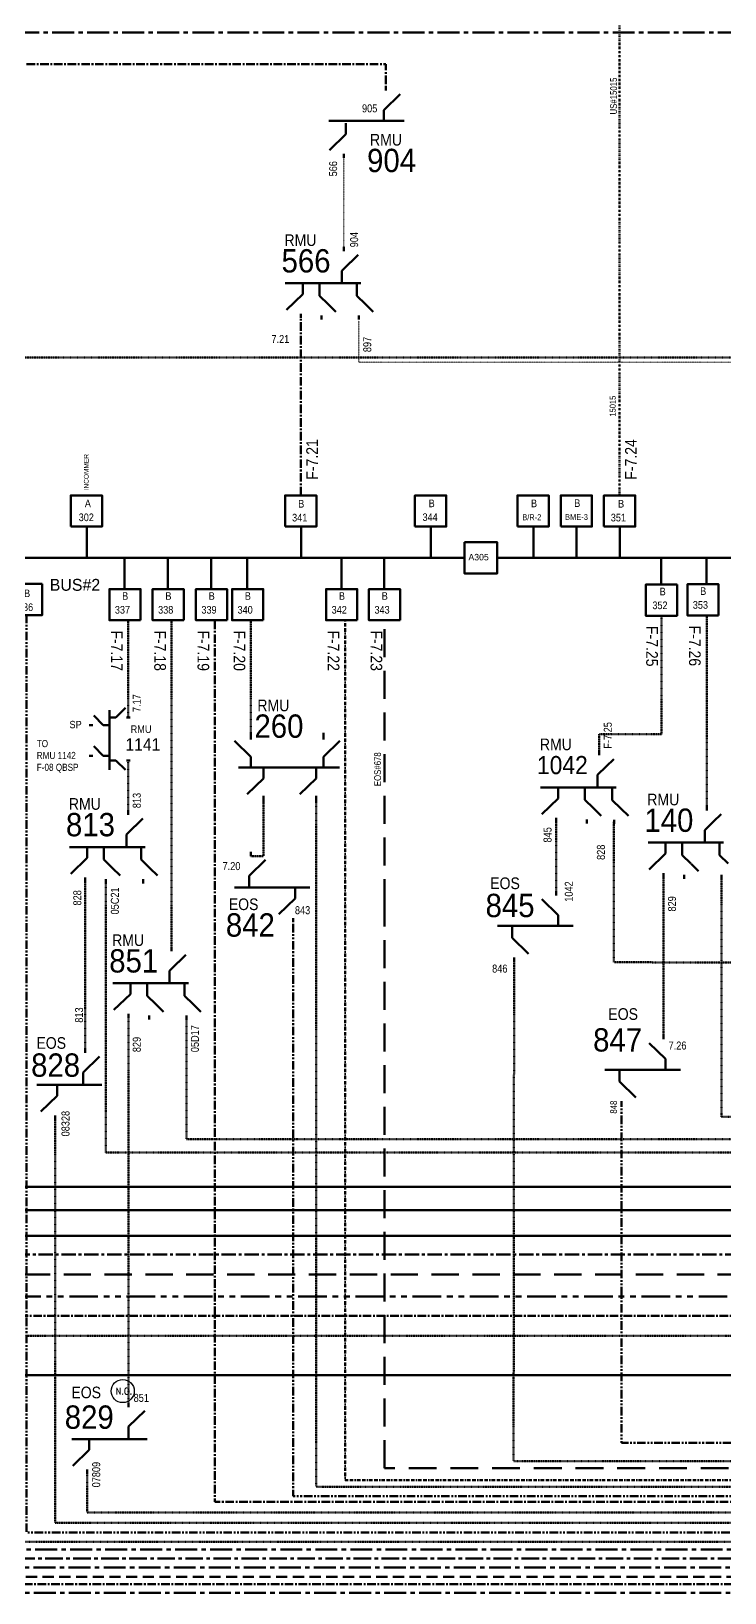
# Model space of a CAD drawing. Header units: metres. Extents: x 65984 to 144644, y -19036 to 23726.
# Drawn here: x 114646 to 114943, y 19715 to 20384 of the extents above; entities that cross this region are included whole.
import ezdxf
from ezdxf.enums import TextEntityAlignment as Align

# ---------------------------------------------------------------- set-up
doc = ezdxf.new("R2010")
doc.units = ezdxf.units.M
doc.header["$MEASUREMENT"] = 0
for name, pattern in [('( Border )', [1.75, 0.5, -0.25, 0.5, -0.25, 0, -0.25]), ('( Center )', [2, 1.25, -0.25, 0.25, -0.25]), ('( Phantom )', [2.5, 1.25, -0.25, 0.25, -0.25, 0.25, -0.25]), ('DGN Style 2', [0.023128, 0, -0.023128]), ('DGN Style 3', [0.013877, 0, -0.013877]), ('DGN Style 4', [1.6, 0.8, -0.4, 0, -0.4]), ('HIDDEN2', [2381.25, 1587.5, -793.75])]:
    doc.linetypes.add(name, pattern=pattern)
doc.layers.get('0').update_dxf_attribs({"color": 95, "lineweight": 40})
for name, color, linetype, lineweight in [('d_eos', 111, 'Continuous', 40), ('d_eos no', 121, 'Continuous', 40), ('d_switch', 95, 'Continuous', 40), ('d_ug cable', 95, 'Continuous', 40), ('d_ug main line', 95, 'Continuous', 40), ('d_ug tf', 1, 'Continuous', 40), ('FDR  1  16', 234, 'Continuous', 40), ('GRID STATION  04', 7, 'Continuous', 40), ('Level 37', 7, 'Continuous', 0), ('O H MAIN FEEDER', 4, 'Continuous', 100), ('SW N O', 114, 'Continuous', 30)]:
    doc.layers.add(name, color=color, linetype=linetype, lineweight=lineweight)
doc.styles.add('NASKHF', font='naskhf.shx', dxfattribs={"height": 8})
doc.styles.add('Style-Arial', font='arial.ttf')
doc.styles.add('Style-ENGINEERING', font='ENGINEERING.shx')
doc.styles.add('Style-msdefault', font='msdefault.shx')
doc.styles.add('Style-STANDARD', font='STANDARD.shx')

# ---------------------------------------------------------------- blocks, each defined once
blk = doc.blocks.new('*U937')
at = {"layer": 'GRID STATION  04', "color": 121, "linetype": 'Continuous', "lineweight": 70, "ltscale": 0.490058}
blk.add_line((-0.2, 21.1), (-0.2, 0), dxfattribs=at)
at = {"layer": 'GRID STATION  04', "color": 121, "linetype": 'Continuous', "lineweight": 70, "ltscale": 0.490058, "flags": 128}
blk.add_lwpolyline([(10.5, -21), (10.5, 0), (-10.5, 0), (-10.5, -21)], close=True, dxfattribs=at)
at = {"layer": 'GRID STATION  04', "color": 121, "linetype": 'Continuous', "lineweight": 70, "style": 'Style-msdefault', "width": 0.888889}
for s, p in [('B', (-1.9, -2.1)), ('343', (-6.8, -11.4))]:
    blk.add_text(s, height=5.16, dxfattribs=at).set_placement(p, align=Align.TOP_LEFT)
blk = doc.blocks.new('*U938')
at = {"layer": 'GRID STATION  04', "color": 121, "linetype": 'Continuous', "lineweight": 70, "ltscale": 0.490058}
blk.add_line((-0.2, 21.1), (-0.2, 0), dxfattribs=at)
at = {"layer": 'GRID STATION  04', "color": 121, "linetype": 'Continuous', "lineweight": 70, "ltscale": 0.490058, "flags": 128}
blk.add_lwpolyline([(10.5, -21), (10.5, 0), (-10.5, 0), (-10.5, -21)], close=True, dxfattribs=at)
at = {"layer": 'GRID STATION  04', "color": 121, "linetype": 'Continuous', "lineweight": 70, "style": 'Style-msdefault', "width": 0.888889}
for s, p in [('B', (-1.9, -2.1)), ('342', (-6.8, -11.4))]:
    blk.add_text(s, height=5.16, dxfattribs=at).set_placement(p, align=Align.TOP_LEFT)
blk = doc.blocks.new('*U939')
at = {"layer": 'GRID STATION  04', "color": 218, "linetype": 'Continuous', "lineweight": 70, "ltscale": 0.570633}
blk.add_line((-0.2, 21.1), (-0.2, 0), dxfattribs=at)
at = {"layer": 'GRID STATION  04', "color": 218, "linetype": 'Continuous', "lineweight": 70, "ltscale": 0.570633, "flags": 128}
blk.add_lwpolyline([(10.5, -21), (10.5, 0), (-10.5, 0), (-10.5, -21)], close=True, dxfattribs=at)
at = {"layer": 'GRID STATION  04', "color": 218, "linetype": 'Continuous', "lineweight": 70, "style": 'Style-msdefault', "width": 0.888889}
for s, p in [('B', (-1.9, -2.1)), ('339', (-6.8, -11.4))]:
    blk.add_text(s, height=5.16, dxfattribs=at).set_placement(p, align=Align.TOP_LEFT)
blk = doc.blocks.new('*U940')
at = {"layer": 'GRID STATION  04', "color": 1, "linetype": 'Continuous', "lineweight": 70, "ltscale": 0.570633}
blk.add_line((-0.2, 21.1), (-0.2, 0), dxfattribs=at)
at = {"layer": 'GRID STATION  04', "color": 1, "linetype": 'Continuous', "lineweight": 70, "ltscale": 0.570633, "flags": 128}
blk.add_lwpolyline([(10.5, -21), (10.5, 0), (-10.5, 0), (-10.5, -21)], close=True, dxfattribs=at)
at = {"layer": 'GRID STATION  04', "color": 1, "linetype": 'Continuous', "lineweight": 70, "style": 'Style-msdefault', "width": 0.888889}
for s, p in [('B', (-1.9, -2.1)), ('337', (-6.8, -11.4))]:
    blk.add_text(s, height=5.16, dxfattribs=at).set_placement(p, align=Align.TOP_LEFT)
blk = doc.blocks.new('*U941')
at = {"layer": 'GRID STATION  04', "color": 251, "linetype": 'Continuous', "lineweight": 70, "ltscale": 0.570633}
blk.add_line((-0.2, 21.1), (-0.2, 0), dxfattribs=at)
at = {"layer": 'GRID STATION  04', "color": 251, "linetype": 'Continuous', "lineweight": 70, "ltscale": 0.570633, "flags": 128}
blk.add_lwpolyline([(10.5, -21), (10.5, 0), (-10.5, 0), (-10.5, -21)], close=True, dxfattribs=at)
at = {"layer": 'GRID STATION  04', "color": 251, "linetype": 'Continuous', "lineweight": 70, "style": 'Style-msdefault', "width": 0.888889}
for s, p in [('B', (-1.9, -2.1)), ('340', (-6.8, -11.4))]:
    blk.add_text(s, height=5.16, dxfattribs=at).set_placement(p, align=Align.TOP_LEFT)
blk = doc.blocks.new('*U945')
at = {"layer": 'GRID STATION  04', "color": 251, "linetype": 'Continuous', "lineweight": 70, "ltscale": 0.584489, "flags": 128}
blk.add_lwpolyline([(5.08, -5.21), (5.08, 4.96), (-5.08, 4.96), (-5.08, -5.21)], close=True, dxfattribs=at)
at = {"layer": 'GRID STATION  04', "color": 251, "linetype": 'Continuous', "lineweight": 70, "style": 'Style-msdefault', "width": 0.888889}
for s, height, p in [('B', 2.49, (-0.9, 3.96)), ('353', 2.491, (-3.3, -0.55))]:
    blk.add_text(s, height=height, dxfattribs=at).set_placement(p, align=Align.TOP_LEFT)
blk = doc.blocks.new('*U946')
at = {"layer": 'GRID STATION  04', "color": 121, "linetype": 'Continuous', "lineweight": 70, "ltscale": 0.491099, "flags": 128}
blk.add_lwpolyline([(5.07, 5.07), (5.07, -5.06), (-5.06, -5.06), (-5.06, 5.07)], close=True, dxfattribs=at)
at = {"layer": 'GRID STATION  04', "color": 121, "linetype": 'Continuous', "lineweight": 70, "style": 'Style-msdefault', "width": 0.888889}
for s, height, p in [('B', 2.48, (-0.8, 3.25)), ('336', 2.482, (-2.79, -1.25))]:
    blk.add_text(s, height=height, dxfattribs=at).set_placement(p, align=Align.TOP_LEFT)
blk = doc.blocks.new('*U1368')
at = {"layer": 'GRID STATION  04', "color": 5, "linetype": 'Continuous', "lineweight": 70, "ltscale": 0.570633}
blk.add_line((-0.2, 21.1), (-0.2, 0), dxfattribs=at)
at = {"layer": 'GRID STATION  04', "color": 5, "linetype": 'Continuous', "lineweight": 70, "ltscale": 0.570633, "flags": 128}
blk.add_lwpolyline([(10.5, -21), (10.5, 0), (-10.5, 0), (-10.5, -21)], close=True, dxfattribs=at)
at = {"layer": 'GRID STATION  04', "color": 5, "linetype": 'Continuous', "lineweight": 70, "style": 'Style-msdefault', "width": 0.888889}
for s, p in [('B', (-1.9, -2.1)), ('338', (-6.8, -11.4))]:
    blk.add_text(s, height=5.16, dxfattribs=at).set_placement(p, align=Align.TOP_LEFT)
blk = doc.blocks.new('*U892')
at = {"layer": 'SW N O', "color": 3}
blk.add_circle((0, 0), 16.8, dxfattribs=at)
at = {"layer": 'SW N O', "color": 3, "style": 'Style-STANDARD'}
blk.add_text('N.O.', height=9.6, dxfattribs=at).set_placement((1.7, -0.2), align=Align.MIDDLE_CENTER)
blk = doc.blocks.new('*U3760')
at = {"layer": 'd_eos', "color": 7, "linetype": 'Continuous', "lineweight": 211, "ltscale": 0.638341}
for p, q in [((-4.66, 7.54), (-11.45, 14.54)), ((0, -24.98), (-0.01, 18.33)), ((4.64, 12.96), (11.44, 19.96)), ((-12.1, 7.53), (-14.93, 7.53)), ((-0.01, 7.54), (-4.66, 7.54)), ((-0.01, 12.96), (4.64, 12.96)), ((12.09, 12.96), (14.91, 12.96)), ((-4.66, -14.95), (-11.45, -7.95)), ((-12.1, -14.95), (-14.93, -14.95)), ((-0.01, -14.95), (-4.66, -14.95)), ((-0.01, -18.08), (4.64, -18.08)), ((4.64, -18.08), (11.44, -25.08)), ((12.09, -18.08), (14.91, -18.08))]:
    blk.add_line(p, q, dxfattribs=at)
blk = doc.blocks.new('*U3966')
at = {"layer": 'd_eos', "color": 7, "linetype": 'Continuous', "lineweight": 211, "ltscale": 0.376934}
for p, q in [((-4.7, 7.5), (-11.5, 14.5)), ((0, -25), (0, 18.3)), ((0, 13), (4.6, 13)), ((4.6, 13), (11.4, 20)), ((12.1, 13), (14.9, 13)), ((-12.1, 7.5), (-14.9, 7.5)), ((0, 7.5), (-4.7, 7.5)), ((-4.7, -14.9), (-11.5, -7.9)), ((-12.1, -14.9), (-14.9, -14.9)), ((0, -14.9), (-4.7, -14.9)), ((0, -18.1), (4.6, -18.1)), ((4.6, -18.1), (11.4, -25.1)), ((12.1, -18.1), (14.9, -18.1))]:
    blk.add_line(p, q, dxfattribs=at)

msp = doc.modelspace()

# ---------------------------------------------------------------- linework, layer by layer
at = {"color": 7, "linetype": 'HIDDEN2', "lineweight": 70, "ltscale": 0.0075}
msp.add_lwpolyline([(125393.74, 21166.91), (125393.74, 21141.79), (125160.04, 21141.79), (125160.04, 19768.09), (114797.18, 19768.09), (114797.18, 20008.56), (114797.18, 20008.56), (114797.18, 20131.51)], dxfattribs=at)
at = {"layer": 'd_eos', "color": 7, "linetype": 'Continuous', "lineweight": 211, "ltscale": 0.638341}
for p, q in [((114796.9, 20350.2), (114803.91, 20357)), ((114796.9, 20345.55), (114796.9, 20350.2)), ((114773.3, 20345.55), (114805.62, 20345.55)), ((114780.6, 20344.51), (114780.6, 20339.86)), ((114780.6, 20339.86), (114773.59, 20333.07)), ((114782.68, 20284.98), (114785.95, 20288.15)), ((114778.95, 20281.35), (114782.65, 20284.95)), ((114778.95, 20276.12), (114778.95, 20281.35)), ((114786.97, 20275.95), (114754.65, 20275.96)), ((114762.14, 20275.96), (114762.14, 20271.31)), ((114769.32, 20275.79), (114769.32, 20270.56)), ((114785.32, 20275.79), (114785.32, 20270.56)), ((114762.14, 20271.31), (114755.13, 20264.51)), ((114769.32, 20270.56), (114773.03, 20266.96)), ((114785.32, 20270.56), (114789.02, 20266.96)), ((114773.06, 20266.93), (114776.33, 20263.76)), ((114789.05, 20266.93), (114792.32, 20263.76)), ((114888.32, 20065.21), (114892.02, 20068.81)), ((114892.05, 20068.84), (114895.32, 20072.01)), ((114888.32, 20059.98), (114888.32, 20065.21)), ((114896.34, 20059.82), (114864.02, 20059.82)), ((114871.51, 20055.17), (114864.5, 20048.37)), ((114871.51, 20059.82), (114871.51, 20055.17)), ((114882.98, 20059.74), (114882.98, 20054.51)), ((114882.98, 20054.51), (114886.69, 20050.92)), ((114894.69, 20059.65), (114894.69, 20054.42)), ((114894.69, 20054.42), (114898.39, 20050.83)), ((114886.72, 20050.89), (114889.98, 20047.72)), ((114898.42, 20050.8), (114901.69, 20047.63)), ((114938.05, 20045.21), (114941.31, 20048.38)), ((114686.62, 20039.69), (114690.32, 20043.28)), ((114690.36, 20043.31), (114693.62, 20046.48)), ((114934.31, 20041.58), (114938.02, 20045.18)), ((114934.31, 20036.35), (114934.31, 20041.58)), ((114694.64, 20034.29), (114662.32, 20034.29)), ((114669.81, 20034.29), (114669.81, 20029.64)), ((114677, 20034.13), (114677, 20028.9)), ((114686.62, 20034.46), (114686.62, 20039.69)), ((114692.99, 20034.13), (114692.99, 20028.9)), ((114942.34, 20036.19), (114910.01, 20036.19)), ((114917.5, 20036.19), (114917.5, 20031.54)), ((114924.69, 20036.02), (114924.69, 20030.79)), ((114940.68, 20036.02), (114940.68, 20030.79)), ((114669.81, 20029.64), (114662.81, 20022.85)), ((114677, 20028.9), (114680.7, 20025.3)), ((114692.99, 20028.9), (114696.69, 20025.3)), ((114739.15, 20022.01), (114746.15, 20028.81)), ((114917.5, 20031.54), (114910.5, 20024.74)), ((114924.69, 20030.79), (114928.39, 20027.2)), ((114928.42, 20027.17), (114931.69, 20024)), ((114940.68, 20030.79), (114944.39, 20027.2)), ((114680.73, 20025.27), (114684, 20022.1)), ((114696.72, 20025.27), (114699.99, 20022.1)), ((114739.15, 20017.36), (114739.15, 20022.01)), ((114765.23, 20016.92), (114732.91, 20016.92)), ((114758.86, 20016.92), (114758.86, 20012.27)), ((114758.86, 20012.27), (114751.85, 20005.47)), ((114871.55, 20005.12), (114864.55, 20011.92)), ((114877.93, 20000.48), (114845.61, 20000.47)), ((114851.85, 20000.03), (114851.85, 19995.38)), ((114871.55, 20000.47), (114871.55, 20005.12)), ((114851.85, 19995.38), (114858.85, 19988.58)), ((114708.88, 19984.92), (114712.15, 19988.09)), ((114705.15, 19981.29), (114708.85, 19984.89)), ((114705.15, 19976.06), (114705.15, 19981.29)), ((114713.17, 19975.9), (114680.85, 19975.9)), ((114688.34, 19975.9), (114688.34, 19971.25)), ((114695.52, 19975.73), (114695.52, 19970.5)), ((114711.52, 19975.73), (114711.52, 19970.5)), ((114688.34, 19971.25), (114681.33, 19964.45)), ((114695.52, 19970.5), (114699.23, 19966.91)), ((114699.26, 19966.88), (114702.52, 19963.71)), ((114711.52, 19970.5), (114715.22, 19966.91)), ((114715.25, 19966.88), (114718.52, 19963.7)), ((114917.5, 19943.49), (114910.5, 19950.28)), ((114668.16, 19937.71), (114675.16, 19944.5)), ((114917.5, 19938.84), (114917.5, 19943.49)), ((114668.16, 19932.48), (114668.16, 19937.71)), ((114923.88, 19938.84), (114891.55, 19938.84)), ((114897.8, 19938.4), (114897.8, 19933.75)), ((114897.8, 19933.75), (114904.8, 19926.95)), ((114676.19, 19932.31), (114648.26, 19932.31)), ((114656.93, 19927.66), (114649.93, 19920.87)), ((114656.93, 19932.31), (114656.93, 19927.66)), ((114687.51, 19785.89), (114694.51, 19792.69)), ((114687.51, 19780.66), (114687.51, 19785.89)), ((114695.54, 19780.5), (114663.21, 19780.5)), ((114670.7, 19780.5), (114670.7, 19775.85)), ((114670.7, 19775.85), (114663.7, 19769.05))]:
    msp.add_line(p, q, dxfattribs=at)
at = {"layer": 'd_eos', "color": 7, "linetype": 'Continuous', "lineweight": 211, "ltscale": 0.479736}
for p, q in [((114797.73, 20358.61), (114797.73, 20360.38)), ((114779.77, 20331.45), (114779.77, 20329.68)), ((114779.77, 20289.76), (114779.77, 20291.53)), ((114761.31, 20262.9), (114761.31, 20261.12)), ((114770.15, 20262.15), (114770.15, 20260.38)), ((114786.14, 20262.15), (114786.14, 20260.38)), ((114889.14, 20073.62), (114889.14, 20075.39)), ((114687.44, 20048.1), (114687.44, 20049.87)), ((114870.68, 20046.76), (114870.68, 20044.99)), ((114935.14, 20049.99), (114935.14, 20051.76)), ((114883.8, 20046.1), (114883.8, 20044.33)), ((114895.51, 20046.01), (114895.51, 20044.24)), ((114739.98, 20030.42), (114739.98, 20032.19)), ((114668.98, 20021.23), (114668.98, 20019.46)), ((114677.82, 20020.49), (114677.82, 20018.71)), ((114693.81, 20020.49), (114693.81, 20018.71)), ((114916.68, 20023.13), (114916.68, 20021.36)), ((114925.51, 20022.38), (114925.51, 20020.61)), ((114941.5, 20022.38), (114941.5, 20020.61)), ((114870.73, 20013.53), (114870.73, 20015.31)), ((114758.03, 20003.86), (114758.03, 20002.09)), ((114705.97, 19989.7), (114705.97, 19991.47)), ((114852.67, 19986.97), (114852.67, 19985.2)), ((114687.51, 19962.84), (114687.51, 19961.07)), ((114696.35, 19962.09), (114696.35, 19960.32)), ((114712.34, 19962.09), (114712.34, 19960.32)), ((114916.68, 19951.9), (114916.68, 19953.67)), ((114668.98, 19946.12), (114668.98, 19947.89)), ((114898.62, 19925.34), (114898.62, 19923.56)), ((114656.11, 19919.25), (114656.11, 19917.48)), ((114687.51, 19794.17), (114687.51, 19795.94)), ((114669.88, 19767.44), (114669.88, 19765.67))]:
    msp.add_line(p, q, dxfattribs=at)
at = {"layer": 'd_ug cable', "color": 13, "linetype": 'DGN Style 3', "lineweight": 13}
msp.add_line((114779.77, 20291.53), (114779.77, 20329.68), dxfattribs=at)
at = {"layer": 'd_ug cable', "color": 1, "linetype": 'DGN Style 3', "lineweight": 100}
for p, q in [((114687.44, 20131.51), (114687.44, 20089.8)), ((114687.44, 20071.48), (114687.44, 20048.1)), ((114916.68, 19953.67), (114916.68, 20021.36)), ((114668.98, 20019.46), (114668.98, 19947.89))]:
    msp.add_line(p, q, dxfattribs=at)
at = {"layer": 'd_ug cable', "color": 57, "linetype": 'DGN Style 3', "lineweight": 106, "true_color": 0x7d8a21}
msp.add_line((114739.98, 20131.51), (114739.98, 20081.85), dxfattribs=at)
at = {"layer": 'd_ug cable', "color": 3, "linetype": 'DGN Style 3', "lineweight": 100}
for p, q in [((114745.4, 20054.84), (114745.4, 20030.42)), ((114745.4, 20030.42), (114739.98, 20030.42))]:
    msp.add_line(p, q, dxfattribs=at)
at = {"layer": 'd_ug cable', "color": 1, "linetype": 'DGN Style 3', "lineweight": 100, "flags": 128}
for points in [[(114941.5, 20020.61), (114941.5, 19918.63), (115230.84, 19918.63), (115230.84, 20940), (117130.69, 20940), (117130.69, 20954.49)], [(114677.82, 20018.71), (114677.82, 19903.39), (115244.76, 19903.39), (115244.76, 20560.1), (115296.31, 20560.1), (115296.31, 20924.47), (118370.71, 20924.47), (118370.71, 20662.09), (118341.83, 20662.09), (118341.83, 20633.98)]]:
    msp.add_lwpolyline(points, dxfattribs=at)
at = {"layer": 'd_ug cable', "color": 5, "linetype": 'DGN Style 3', "lineweight": 100, "flags": 128}
for points in [[(114712.34, 19960.32), (114712.34, 19909.13), (115239.03, 19909.13), (115239.03, 20565.83), (115290.57, 20565.83), (115290.57, 20930.2), (118376.44, 20930.2), (118376.44, 20576.15), (118417.8, 20576.15), (118417.8, 20475.96), (118374.08, 20475.96)], [(123460.83, 20656.3), (123460.83, 20632.46), (123475.13, 20632.46), (123475.13, 19772.86), (114852.43, 19771), (114852.67, 19985.2), (114852.67, 19985.2), (114852.67, 19985.5)], [(114705.97, 20131.51), (114705.97, 19989.88)], [(114915.75, 20133.41), (114915.75, 20082.65), (114889.14, 20082.65), (114889.14, 20074.23)], [(114870.68, 20046.1), (114870.68, 20014.7), (114870.68, 20014.7), (114870.68, 20014.7)], [(114687.51, 19961.07), (114687.51, 19795.93)]]:
    msp.add_lwpolyline(points, dxfattribs=at)
at = {"layer": 'd_ug cable', "color": 6, "linetype": 'DGN Style 3', "lineweight": 13, "flags": 128}
msp.add_lwpolyline([(114786.14, 20259.9), (114786.14, 20242.08), (115219.94, 20242.08), (115219.94, 20919.71), (116344.61, 20919.71), (116344.61, 20883.47)], dxfattribs=at)
at = {"layer": 'd_ug cable', "color": 191, "linetype": '( Phantom )', "lineweight": 106, "ltscale": 2.94, "flags": 128}
msp.add_lwpolyline([(123384.21, 20690.87), (123384.21, 20700.94), (123480.12, 20700.94), (123480.12, 19778.95), (114898.62, 19778.95), (114898.62, 19923.56)], dxfattribs=at)
at = {"layer": 'd_ug cable', "color": 172, "linetype": 'HIDDEN2', "lineweight": 158, "ltscale": 0.003}
msp.add_lwpolyline([(117568.08, 20611.64), (117589.56, 20611.64), (117589.56, 20202.69), (117634.48, 20202.69), (117634.48, 19721.53), (114270.84, 19721.53), (114270.84, 20131.51)], dxfattribs=at)
at = {"layer": 'd_ug cable', "color": 7, "linetype": 'DGN Style 3', "lineweight": 100, "flags": 128}
msp.add_lwpolyline([(114510.55, 20244.15), (115302.41, 20244.15), (115302.41, 20325.3), (117309, 20325.3), (117309, 20421.26)], dxfattribs=at)
at = {"layer": 'd_ug cable', "color": 3, "linetype": 'DGN Style 3', "lineweight": 100, "flags": 128}
for points in [[(123441.15, 20364.32), (123441.15, 20352.83), (123470.79, 20352.83), (123470.79, 19749.02), (114669.88, 19749.02), (114669.88, 19765.67)], [(114767.88, 20053.43), (114767.88, 19760.02), (117513.07, 19760.02), (117513.07, 19993.39)]]:
    msp.add_lwpolyline(points, dxfattribs=at)
at = {"layer": 'd_ug cable', "color": 57, "linetype": '( Phantom )', "lineweight": 106, "ltscale": 2.94, "true_color": 0x7d8a21, "flags": 128}
msp.add_lwpolyline([(124151.4, 20300.73), (124151.4, 20300.73), (124151.4, 19756.02), (114758.03, 19756.02), (114758.03, 20002.09)], dxfattribs=at)
at = {"layer": 'd_ug cable', "color": 1, "linetype": 'DGN Style 2', "lineweight": 100, "flags": 128}
msp.add_lwpolyline([(122798.84, 20281.9), (122839, 20281.9), (122839, 19744.65), (114656.11, 19744.65), (114656.11, 19917.48)], dxfattribs=at)
at = {"layer": 'd_ug cable', "color": 94, "linetype": '( Phantom )', "lineweight": 158, "ltscale": 2.94, "flags": 128}
msp.add_lwpolyline([(117211.17, 20263.66), (117246.07, 20263.66), (117246.07, 20174.29), (117036.06, 20174.29), (117036.06, 20170.22), (117036.06, 20170.22), (117036.06, 19740.48), (114643.89, 19740.48), (114643.89, 19910.4), (114643.89, 19910.4), (114643.89, 20133.71)], dxfattribs=at)
at = {"layer": 'd_ug cable', "color": 3, "linetype": 'DGN Style 3', "lineweight": 120, "flags": 128}
msp.add_lwpolyline([(117541.17, 19994.64), (117541.17, 19736.51), (114625.82, 19736.51), (114625.82, 19899.55), (114625.82, 19899.55), (114625.82, 20133.71)], dxfattribs=at)
at = {"layer": 'd_ug cable', "color": 30, "linetype": 'DGN Style 3', "lineweight": 106, "flags": 128}
msp.add_lwpolyline([(114935.14, 20133.65), (114935.14, 20050.17)], dxfattribs=at)
at = {"layer": 'd_ug cable', "color": 98, "linetype": 'DGN Style 3', "lineweight": 140, "flags": 128}
msp.add_lwpolyline([(110906.9, 20072.47), (110906.9, 20063.03), (113164.95, 20063.05), (113164.95, 19824.83), (115395.44, 19824.83)], dxfattribs=at)
at = {"layer": 'd_ug cable', "color": 36, "linetype": 'DGN Style 3', "lineweight": 100, "flags": 128}
msp.add_lwpolyline([(115160.75, 19984.08), (115160.75, 19984.08), (114895.42, 19984.93), (114895.42, 20045.14)], dxfattribs=at)
at = {"layer": 'd_ug main line', "color": 6, "linetype": '( Center )', "lineweight": 140, "ltscale": 2.94}
msp.add_line((114761.31, 20185.04), (114761.31, 20261.12), dxfattribs=at)
at = {"layer": 'd_ug main line', "color": 6, "linetype": '( Center )', "lineweight": 140, "ltscale": 2.94, "flags": 128}
msp.add_lwpolyline([(122435.78, 22289.92), (122435.78, 22396.86), (114473.52, 22396.86), (114473.52, 20369.89), (114797.73, 20369.89), (114797.73, 20360.38)], dxfattribs=at)
at = {"layer": 'd_ug main line', "color": 194, "linetype": '( Border )', "lineweight": 140, "ltscale": 2.94, "flags": 128}
msp.add_lwpolyline([(125530.06, 21410.61), (125530.06, 21366.73), (125173.61, 21366.73), (125173.61, 19762.95), (114780.28, 19762.95), (114780.28, 20000.72), (114780.28, 20000.72), (114780.28, 20131.51)], dxfattribs=at)
at = {"layer": 'd_ug main line', "color": 5, "linetype": '( Center )', "lineweight": 140, "ltscale": 4.9, "flags": 128}
msp.add_lwpolyline([(115341.14, 19859.65), (113233.35, 19859.65), (113233.35, 20471.58)], dxfattribs=at)
at = {"layer": 'd_ug main line', "color": 9, "linetype": 'HIDDEN2', "lineweight": 158, "ltscale": 0.00735}
msp.add_lwpolyline([(113015.33, 20443.96), (113224.61, 20443.96), (113224.61, 19851.01), (115354.51, 19851.01)], dxfattribs=at)
at = {"layer": 'd_ug main line', "color": 234, "linetype": '( Phantom )', "lineweight": 158, "ltscale": 9.8, "flags": 128}
msp.add_lwpolyline([(115366.5, 20301.17), (115366.5, 19841.71), (113215.58, 19841.71), (113215.58, 20403.22), (113017.18, 20403.22)], dxfattribs=at)
at = {"layer": 'd_ug main line', "color": 194, "linetype": '( Center )', "lineweight": 158, "ltscale": 2.938459, "flags": 128}
msp.add_lwpolyline([(113116.82, 20383.76), (113204.44, 20383.77), (113204.44, 19833.31), (115375.45, 19833.31)], dxfattribs=at)
at = {"layer": 'd_ug main line', "color": 21, "linetype": '( Center )', "lineweight": 158, "ltscale": 7.500037, "flags": 128}
msp.add_lwpolyline([(117539.27, 20345.83), (117511.72, 20345.83), (117511.72, 20311.68), (117027.71, 20311.68), (117027.71, 19733.15), (114574.25, 19733.15), (114574.25, 20133.71)], dxfattribs=at)
at = {"layer": 'd_ug main line', "color": 234, "linetype": '( Center )', "lineweight": 200, "ltscale": 2.94, "flags": 128}
msp.add_lwpolyline([(116116.39, 19718.3), (114253.61, 19718.3), (114253.61, 20131.51)], dxfattribs=at)
at = {"layer": 'd_ug main line', "color": 60, "linetype": '( Center )', "lineweight": 140, "ltscale": 2.94, "flags": 128}
msp.add_lwpolyline([(118675.28, 20085.85), (118675.28, 19753.66), (114724.51, 19753.66), (114724.51, 19938.31), (114724.51, 19938.31), (114724.51, 20131.51)], dxfattribs=at)
at = {"layer": 'd_ug tf', "color": 11, "linetype": 'DGN Style 4', "lineweight": 106, "flags": 128}
msp.add_lwpolyline([(116814.44, 21121.3), (116814.44, 21185.75), (114897.84, 21185.75), (114897.84, 20433.49), (114897.84, 20433.49), (114897.84, 20185.04)], dxfattribs=at)
at = {"layer": 'FDR  1  16', "color": 30, "linetype": '( Center )', "lineweight": 106, "ltscale": 7.500037, "flags": 128}
for points in [[(114989.91, 20379.15), (114989.91, 20383.49), (114490.69, 20383.49), (114490.69, 22391.54), (122508.29, 22391.54), (122508.29, 22028.88)], [(122673.06, 20168.71), (122662.22, 20168.71), (122662.22, 19725.44), (114379.13, 19725.44), (114379.13, 19900.47)]]:
    msp.add_lwpolyline(points, dxfattribs=at)
at = {"layer": 'FDR  1  16', "color": 5, "linetype": '( Center )', "lineweight": 106, "ltscale": 7.500037, "flags": 128}
msp.add_lwpolyline([(117084.37, 20136.69), (117020.65, 20136.69), (117020.65, 19714.65), (114415.23, 19714.65), (114415.23, 19973.74)], dxfattribs=at)
at = {"layer": 'FDR  1  16', "color": 174, "linetype": '( Center )', "lineweight": 158, "ltscale": 6, "flags": 128}
msp.add_lwpolyline([(117548.29, 19948.41), (117548.29, 19729.31), (114440.39, 19729.31), (114440.39, 20131.37)], dxfattribs=at)
at = {"layer": 'GRID STATION  04', "color": 214, "linetype": 'Continuous', "lineweight": 70, "ltscale": 0.482743}
msp.add_line((114669.65, 20171.66), (114669.65, 20158.28), dxfattribs=at)
at = {"layer": 'GRID STATION  04', "color": 121, "linetype": 'Continuous', "lineweight": 70, "ltscale": 0.482743}
for p, q in [((114761.45, 20171.66), (114761.45, 20158.28)), ((114817.04, 20171.66), (114817.04, 20158.28)), ((114897.98, 20171.66), (114897.98, 20158.28))]:
    msp.add_line(p, q, dxfattribs=at)
at = {"layer": 'GRID STATION  04', "color": 6, "linetype": 'Continuous', "lineweight": 70, "ltscale": 0.482743}
msp.add_line((114860.92, 20171.66), (114860.92, 20158.28), dxfattribs=at)
at = {"layer": 'GRID STATION  04', "color": 234, "linetype": 'Continuous', "lineweight": 70, "ltscale": 0.482743}
msp.add_line((114879.45, 20171.66), (114879.45, 20158.28), dxfattribs=at)
at = {"layer": 'GRID STATION  04', "color": 121, "linetype": 'Continuous', "lineweight": 211, "ltscale": 0.482743}
for p, q in [((114668.59, 20158.28), (114504.61, 20158.28)), ((114831.39, 20158.28), (114668.01, 20158.28)), ((115036.15, 20158.28), (114845.45, 20158.28))]:
    msp.add_line(p, q, dxfattribs=at)
at = {"layer": 'GRID STATION  04', "color": 74, "linetype": 'Continuous', "lineweight": 70, "ltscale": 0.482743}
msp.add_line((114915.61, 20146.79), (114915.61, 20158.28), dxfattribs=at)
at = {"layer": 'GRID STATION  04', "color": 251, "linetype": 'Continuous', "lineweight": 70, "ltscale": 0.482743}
msp.add_line((114935.03, 20158.19), (114935.03, 20147.05), dxfattribs=at)
at = {"layer": 'GRID STATION  04', "color": 214, "linetype": 'Continuous', "lineweight": 70, "ltscale": 0.482743, "flags": 128}
msp.add_lwpolyline([(114662.82, 20171.66), (114662.82, 20185.04), (114676.2, 20185.04), (114676.2, 20171.66)], close=True, dxfattribs=at)
at = {"layer": 'GRID STATION  04', "color": 121, "linetype": 'Continuous', "lineweight": 70, "ltscale": 0.482743, "flags": 128}
for points in [[(114754.62, 20171.66), (114754.62, 20185.04), (114768, 20185.04), (114768, 20171.66)], [(114810.21, 20171.66), (114810.21, 20185.04), (114823.59, 20185.04), (114823.59, 20171.66)], [(114891.15, 20171.66), (114891.15, 20185.04), (114904.53, 20185.04), (114904.53, 20171.66)]]:
    msp.add_lwpolyline(points, close=True, dxfattribs=at)
at = {"layer": 'GRID STATION  04', "color": 6, "linetype": 'Continuous', "lineweight": 70, "ltscale": 0.482743, "flags": 128}
msp.add_lwpolyline([(114854.09, 20171.66), (114854.09, 20185.04), (114867.48, 20185.04), (114867.48, 20171.66)], close=True, dxfattribs=at)
at = {"layer": 'GRID STATION  04', "color": 234, "linetype": 'Continuous', "lineweight": 70, "ltscale": 0.482743, "flags": 128}
msp.add_lwpolyline([(114872.62, 20171.66), (114872.62, 20185.04), (114886.01, 20185.04), (114886.01, 20171.66)], close=True, dxfattribs=at)
at = {"layer": 'GRID STATION  04', "color": 121, "linetype": 'Continuous', "lineweight": 53, "ltscale": 0.482743, "flags": 128}
msp.add_lwpolyline([(114831.39, 20164.97), (114831.39, 20151.58), (114845.45, 20151.58), (114845.45, 20164.97)], close=True, dxfattribs=at)
at = {"layer": 'GRID STATION  04', "color": 74, "linetype": 'Continuous', "lineweight": 70, "ltscale": 0.482743, "flags": 128}
msp.add_lwpolyline([(114922.44, 20146.79), (114922.44, 20133.41), (114909.06, 20133.41), (114909.06, 20146.79)], close=True, dxfattribs=at)
at = {"layer": 'O H MAIN FEEDER', "color": 36, "lineweight": 211, "ltscale": 0.498271}
msp.add_line((113290.12, 19878.7), (115297.14, 19878.72), dxfattribs=at)
at = {"layer": 'O H MAIN FEEDER', "color": 5, "lineweight": 211, "ltscale": 30, "flags": 128}
msp.add_lwpolyline([(111246.02, 19990.04), (113139.15, 19990.04), (113139.15, 19807.97), (133226.21, 19808), (133226.21, 22351.15), (129774.36, 22351.15)], dxfattribs=at)
at = {"layer": 'O H MAIN FEEDER', "color": 94, "lineweight": 211, "ltscale": 0.00735, "flags": 128}
msp.add_lwpolyline([(113241.86, 20519.93), (113241.86, 19867.59), (115327.54, 19867.59), (115327.54, 20333.93), (115627.45, 20333.93)], dxfattribs=at)
at = {"layer": 'O H MAIN FEEDER', "color": 191, "lineweight": 211, "ltscale": 0.498271, "flags": 128}
msp.add_lwpolyline([(111050.39, 20039.57), (113307.46, 20039.57), (113307.46, 19888.65), (115261.86, 19888.65)], dxfattribs=at)

# ---------------------------------------------------------------- block references
at = {"layer": 'd_eos', "color": 7, "linetype": 'Continuous', "lineweight": 211, "ltscale": 0.376934, "xscale": 0.5904900000000002, "yscale": 0.5904900000000002, "zscale": 0.5904900000000002}
msp.add_blockref('*U3966', (114679.47, 20082.15), dxfattribs=at)
at = {"layer": 'd_eos', "color": 7, "linetype": 'Continuous', "lineweight": 211, "ltscale": 0.638341, "rotation": 90}
msp.add_blockref('*U3760', (114752.93, 20068.35), dxfattribs=at)
at = {"layer": 'GRID STATION  04', "color": 1, "linetype": 'Continuous', "lineweight": 70, "ltscale": 0.570633, "xscale": 0.6357830595321636, "yscale": 0.6357830595321636, "zscale": 0.6357830595321636}
msp.add_blockref('*U940', (114686.02, 20144.88), dxfattribs=at)
at = {"layer": 'GRID STATION  04', "color": 5, "linetype": 'Continuous', "lineweight": 70, "ltscale": 0.570633, "xscale": 0.6357830595335718, "yscale": 0.6357830595335718, "zscale": 0.6357830595335718}
msp.add_blockref('*U1368', (114704.54, 20144.88), dxfattribs=at)
at = {"layer": 'GRID STATION  04', "color": 218, "linetype": 'Continuous', "lineweight": 70, "ltscale": 0.570633, "xscale": 0.63578305953498, "yscale": 0.63578305953498, "zscale": 0.63578305953498}
msp.add_blockref('*U939', (114723.08, 20144.88), dxfattribs=at)
at = {"layer": 'GRID STATION  04', "color": 251, "linetype": 'Continuous', "lineweight": 70, "ltscale": 0.570633, "xscale": 0.63578305953498, "yscale": 0.63578305953498, "zscale": 0.63578305953498}
msp.add_blockref('*U941', (114738.55, 20144.88), dxfattribs=at)
at = {"layer": 'GRID STATION  04', "color": 121, "linetype": 'Continuous', "lineweight": 70, "ltscale": 0.490058}
for name, p, xscale, yscale, zscale in [('*U938', (114778.85, 20144.88), 0.6357830595335718, 0.6357830595335718, 0.6357830595335718), ('*U937', (114797.19, 20144.88), 0.63578305953498, 0.63578305953498, 0.63578305953498)]:
    msp.add_blockref(name, p, dxfattribs=dict(at, xscale=xscale, yscale=yscale, zscale=zscale))
at = {"layer": 'GRID STATION  04', "color": 121, "linetype": 'Continuous', "lineweight": 70, "ltscale": 0.491099, "xscale": 1.320742230540845, "yscale": 1.320742230540845, "zscale": 1.320742230540845}
msp.add_blockref('*U946', (114643.89, 20140.39), dxfattribs=at)
at = {"layer": 'GRID STATION  04', "color": 251, "linetype": 'Continuous', "lineweight": 70, "xscale": 1.3161504349036, "yscale": 1.3161504349036, "zscale": 1.3161504349036}
msp.add_blockref('*U945', (114933.53, 20140.44), dxfattribs=at)
at = {"layer": 'SW N O', "color": 3, "xscale": 0.2950694635422144, "yscale": 0.2950694635422144, "zscale": 0.2950694635422144}
msp.add_blockref('*U892', (114685.07, 19801.1), dxfattribs=at)

# ---------------------------------------------------------------- texts
at = {"layer": 'd_eos no', "color": 7, "linetype": 'Continuous', "lineweight": 140, "style": 'Style-Arial', "width": 0.9}
for s, height, p in [('904', 10, (114789.7, 20333.6)), ('566', 10, (114753.08, 20290.57)), ('SP', 3.138, (114662.25, 20088.38)), ('260', 10, (114741.48, 20091.13)), ('1141', 5.314, (114686.28, 20080.95)), ('1042', 7.781, (114862.45, 20073.32)), ('813', 10, (114660.76, 20048.9)), ('140', 10, (114908.45, 20050.8)), ('845', 10, (114840.44, 20014.25)), ('842', 10, (114729.23, 20005.9)), ('851', 10, (114679.28, 19990.51)), ('847', 10, (114886.5, 19956.64)), ('828', 10, (114645.85, 19945.83)), ('829', 10, (114660.25, 19794.94))]:
    msp.add_text(s, height=height, dxfattribs=at).set_placement(p, align=Align.TOP_LEFT)
at = {"layer": 'd_switch', "color": 2, "linetype": 'Continuous', "lineweight": 30, "style": 'Style-msdefault'}
for s, height, rotation, width, p in [('US#15015', 2.92, 90, 0.857143, (114893.79, 20348.3)), ('15015', 2.58, 90, 0.857143, (114893.6, 20218.81)), ('F-7.21', 5, 90, 0.9, (114763.65, 20191.75)), ('F-7.24', 5, 90, 0.9, (114900.18, 20191.75)), ('F-7.25', 5, 270, 0.9, (114914.22, 20129.06)), ('F-7.26', 5, 270, 0.9, (114932.55, 20129.24)), ('F-7.17', 5, 270, 0.9, (114685.03, 20127.16)), ('F-7.18', 5, 270, 0.9, (114703.56, 20127.16)), ('F-7.19', 5, 270, 0.9, (114722.09, 20127.16)), ('F-7.20', 5, 270, 0.9, (114737.56, 20127.16)), ('F-7.22', 5, 270, 0.9, (114777.86, 20127.16)), ('F-7.23', 5, 270, 0.9, (114796.2, 20127.16)), ('EOS#678', 2.92, 90, 0.857143, (114792.75, 20060.39)), ('848', 2.92, 90, 0.857143, (114893.81, 19920.02))]:
    msp.add_text(s, height=height, rotation=rotation, dxfattribs=dict(at, width=width)).set_placement(p, align=Align.TOP_LEFT)
at = {"layer": 'GRID STATION  04', "color": 121, "linetype": 'Continuous', "lineweight": 70, "style": 'Style-msdefault'}
msp.add_text('INCOMMER', height=2.034, rotation=90, dxfattribs=at).set_placement((114668.43, 20187.17), align=Align.TOP_LEFT)
at = {"layer": 'GRID STATION  04', "color": 214, "linetype": 'Continuous', "lineweight": 70, "style": 'Style-msdefault', "width": 0.888889}
for s, height, p in [('A', 3.28, (114668.83, 20183.21)), ('302', 3.278, (114666.22, 20177.27))]:
    msp.add_text(s, height=height, dxfattribs=at).set_placement(p, align=Align.TOP_LEFT)
at = {"layer": 'GRID STATION  04', "color": 121, "linetype": 'Continuous', "lineweight": 70, "style": 'Style-msdefault', "width": 0.888889}
for s, height, p in [('B', 3.28, (114760.21, 20183.07)), ('B', 3.28, (114816.05, 20183.26)), ('B', 3.28, (114897.18, 20183.08)), ('341', 3.278, (114757.6, 20177.14)), ('344', 3.278, (114813.43, 20177.33)), ('351', 3.278, (114894.07, 20177.15))]:
    msp.add_text(s, height=height, dxfattribs=at).set_placement(p, align=Align.TOP_LEFT)
at = {"layer": 'GRID STATION  04', "color": 6, "linetype": 'Continuous', "lineweight": 70, "style": 'Style-msdefault', "width": 0.888889}
for s, height, p in [('B', 3.28, (114859.89, 20183.24)), ('B/R-2', 2.597, (114856.17, 20176.97))]:
    msp.add_text(s, height=height, dxfattribs=at).set_placement(p, align=Align.TOP_LEFT)
at = {"layer": 'GRID STATION  04', "color": 234, "linetype": 'Continuous', "lineweight": 70, "style": 'Style-msdefault', "width": 0.888889}
for s, height, p in [('B', 3.28, (114878.4, 20183.36)), ('BME-3', 2.491, (114874.45, 20177.03))]:
    msp.add_text(s, height=height, dxfattribs=at).set_placement(p, align=Align.TOP_LEFT)
at = {"layer": 'GRID STATION  04', "color": 121, "linetype": 'Continuous', "lineweight": 40, "style": 'Style-msdefault'}
msp.add_text('A305', height=2.783, dxfattribs=at).set_placement((114833.11, 20159.95), align=Align.TOP_LEFT)
at = {"layer": 'GRID STATION  04', "color": 121, "linetype": 'Continuous', "lineweight": 70, "style": 'Style-msdefault'}
msp.add_text('BUS#2', height=5.1, dxfattribs=at).set_placement((114653.81, 20149.24), align=Align.TOP_LEFT)
at = {"layer": 'GRID STATION  04', "color": 74, "linetype": 'Continuous', "lineweight": 70, "style": 'Style-msdefault', "width": 0.888889}
for s, height, p in [('B', 3.28, (114914.98, 20145.47)), ('352', 3.278, (114911.87, 20139.54))]:
    msp.add_text(s, height=height, dxfattribs=at).set_placement(p, align=Align.TOP_LEFT)
at = {"layer": 'Level 37', "color": 7, "linetype": 'Continuous', "lineweight": 53, "style": 'Style-ENGINEERING', "width": 0.857143}
for s, p in [('905', (114787.53, 20352.64)), ('7.21', (114748.74, 20253.78)), ('7.20', (114727.81, 20027.86)), ('843', (114758.8, 20008.94)), ('846', (114843.25, 19983.91)), ('7.26', (114918.81, 19950.93)), ('851', (114689.74, 19799.9))]:
    msp.add_text(s, height=3.43, dxfattribs=at).set_placement(p, align=Align.TOP_LEFT)
at = {"layer": 'Level 37', "color": 7, "linetype": 'Continuous', "lineweight": 80, "style": 'Style-msdefault', "width": 0.9}
for s, height, p in [('RMU', 5, (114790.95, 20339.97)), ('RMU', 5, (114754.33, 20296.93)), ('RMU', 5, (114742.72, 20097.5)), ('RMU', 3.28, (114688.43, 20086.46)), ('RMU', 5, (114863.7, 20080.8)), ('RMU', 5, (114662, 20055.27)), ('RMU', 5, (114909.69, 20057.17)), ('EOS', 5, (114842.42, 20021.26)), ('EOS', 5, (114730.48, 20012.27)), ('RMU', 5, (114680.53, 19996.88)), ('EOS', 5, (114893.01, 19965.22)), ('EOS', 5, (114648.1, 19952.81)), ('EOS', 5, (114663.08, 19803.01))]:
    msp.add_text(s, height=height, dxfattribs=at).set_placement(p, align=Align.TOP_LEFT)
at = {"layer": 'Level 37', "color": 7, "linetype": 'Continuous', "lineweight": 53, "style": 'Style-ENGINEERING', "width": 0.857143}
for s, p in [('566', (114773.43, 20321.76)), ('904', (114782.44, 20291.38)), ('897', (114788.06, 20246.43)), ('7.17', (114689.35, 20092.14)), ('F-7.25', (114891.05, 20076.47)), ('813', (114689.35, 20050.94)), ('845', (114865.26, 20036.25)), ('828', (114888.11, 20028.77)), ('828', (114663.89, 20009.23)), ('05C21', (114679.98, 20005.41)), ('1042', (114874.36, 20010.85)), ('829', (114918.54, 20006.66)), ('813', (114664.64, 19959)), ('05D17', (114714.26, 19946.37)), ('829', (114689.37, 19946.37)), ('08328', (114658.85, 19910.27)), ('07809', (114671.99, 19759.83))]:
    msp.add_text(s, height=3.43, rotation=90, dxfattribs=at).set_placement(p, align=Align.TOP_LEFT)
at = {"layer": 'Level 37', "color": 7, "linetype": 'Continuous', "lineweight": 13, "ltscale": 0.81, "insert": (114648.25, 20080.17), "char_height": 3.0508, "attachment_point": 1, "style": 'NASKHF'}
msp.add_mtext('\\FENGINEERING;\\H1x;\\W0.857143;TO \\PRMU 1142\\PF-08 QBSP', dxfattribs=at)

doc.saveas('drawing.dxf')
